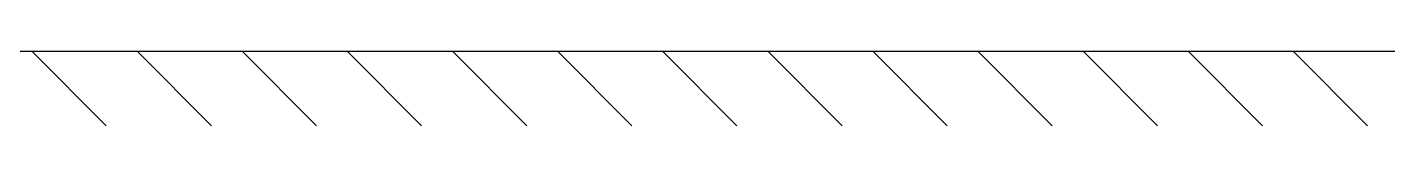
# Model space of a CAD drawing. Extents: x -50 to 48714, y -13211 to 6743.
# Drawn here: x 19128 to 23704, y -13211 to -12961 of the extents above; entities that cross this region are included whole.
import ezdxf

# ---------------------------------------------------------------- set-up
doc = ezdxf.new("R2010")
doc.units = 0
doc.header["$LTSCALE"] = 50
doc.layers.get('0').update_dxf_attribs({"linetype": 'CONTINUOUS'})
doc.layers.add('NORMAL', color=7, linetype='CONTINUOUS')
doc.layers.add('SCHRAFFUR', color=4, linetype='CONTINUOUS')

# ---------------------------------------------------------------- blocks, each defined once
blk = doc.blocks.new('*X5')
at = {"color": 0}
for p, q in [((10025.2, -5429.1), (9775.2, -5179.1)), ((10378.8, -5429.1), (10128.8, -5179.1)), ((10732.4, -5429.1), (10482.4, -5179.1)), ((11085.9, -5429.1), (10835.9, -5179.1)), ((11439.5, -5429.1), (11189.5, -5179.1)), ((11793, -5429.1), (11543, -5179.1)), ((12146.6, -5429.1), (11896.6, -5179.1)), ((12500.1, -5429.1), (12250.1, -5179.1)), ((12853.7, -5429.1), (12603.7, -5179.1)), ((13207.2, -5429.1), (12957.2, -5179.1)), ((13560.8, -5429.1), (13310.8, -5179.1)), ((13914.3, -5429.1), (13664.3, -5179.1)), ((14267.9, -5429.1), (14017.9, -5179.1))]:
    blk.add_line(p, q, dxfattribs=at)
blk = doc.blocks.new('BODEN')
at = {"layer": 'NORMAL'}
blk.add_line((0, 0), (24422.5, 0), dxfattribs=at)
at = {"layer": 'SCHRAFFUR'}
blk.add_blockref('*X5', (-7316.8, 5179.1), dxfattribs=at)

msp = doc.modelspace()

# ---------------------------------------------------------------- block references
msp.add_blockref('BODEN', (16685, -12961.3))

doc.saveas('drawing.dxf')
